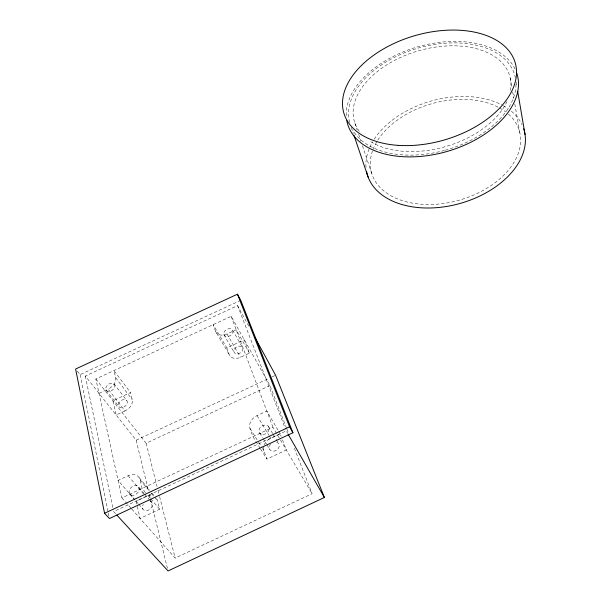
<?xml version="1.0" encoding="UTF-8"?>
<svg xmlns="http://www.w3.org/2000/svg" width="601" height="601" viewBox="0 0 601 601"><rect width="100%" height="100%" fill="white"/><g stroke="black" fill="none" stroke-linecap="round" stroke-linejoin="round"><path stroke-width="0.45" stroke-dasharray="3 2.25" d="M131.784 509.077L175.131 558.066L312.099 493.729L293.746 446.618M148.778 490.258L140.041 479.778A11.449 8.437 -41.5 0 0 128.096 475.737L118.059 480.424L134.887 499.822M260.15 448.256L252.916 436.679L249.956 428.325A11.051 8.624 -32.9 0 1 257.04 415.591L266.836 411.016L278.338 430.707M286.609 428.295L269.954 385.549L231.137 316.314L95.844 378.953L121.883 497.883L272.982 427.303L312.099 493.729M282.447 439.797L286.331 449.976L266.904 459.066L263.929 450.81A10.705 8.557 -33.6 0 1 270.69 438.294L280.179 433.854L281.155 436.401M156.651 498.672A11.088 8.354 -42.6 0 1 157.507 500.731L159.648 509.272L140.063 518.43L136.923 504.832M125.038 410.919L116.196 415.028L112.898 400.754L130.485 392.596L132.25 399.68A9.977 7.009 -37 0 1 125.038 410.919L108.105 389.11A10.27 7.032 -36.3 0 0 115.655 377.698L113.95 370.569L130.485 392.596M226.84 347.896L229.236 354.537A9.721 7.114 -30.2 0 0 240.483 357.302L249.4 353.163L244.299 339.798L226.84 347.896L213.16 324.638L215.534 331.309L230.153 356.16M248.754 326.103L237.575 305.616L85.312 376.076L136.134 440.195L268.797 378.442M272.2 376.857L274.747 375.67M95.844 378.953L146.111 443.23L269.954 385.549M77.289 371.133L80.091 374.648L240.753 300.32M98.992 393.332L108.105 389.11M215.534 331.309A10.007 7.129 -29.8 0 0 227.013 333.998L236.193 329.739L249.4 353.163M115.527 513.66L113.634 511.586L286.226 430.917L287.616 433.351M121.883 497.883L131.168 508.378M129.598 493.759L138.102 503.57M138.711 504.269L142.963 509.175M128.096 475.737L144.631 495.269M138.696 487.028A5.679 4.207 -41.8 0 1 133.85 495.194A5.679 4.207 -41.8 0 1 129.914 489.004A5.679 4.207 -41.8 0 1 138.696 487.028L144.067 493.383M144.661 494.09L148.838 499.033M149.431 499.739L151.82 502.564M145.615 492.602L142.106 488.433L140.041 479.778M147.951 495.374L150.295 498.154M150.874 498.853L159.648 509.272M139.184 477.697L149.664 490.281M151.993 493.075L155.486 497.275M151.106 493.053L154.014 496.539M154.6 497.237L157.507 500.731M106.144 390.259L118.803 406.486M114.453 384.362A5.093 3.508 -36.5 0 1 109.945 391.304A5.093 3.508 -36.5 0 1 106.512 386.285A5.093 3.508 -36.5 0 1 114.453 384.362L126.909 400.687A4.988 3.501 -37 0 1 122.559 407.553A4.988 3.501 -37 0 1 119.126 402.55A4.988 3.501 -37 0 1 126.909 400.687M115.655 377.698L132.25 399.68M260.639 449.03L266.904 459.066M249.956 428.325L258.145 441.51M258.633 442.283L262.006 447.707M262.487 448.489L263.929 450.81M259.685 432.998L262.622 437.791M263.11 438.595L266.536 444.184M267.024 444.98L269.954 449.773M257.04 415.591L268.805 435.162M269.278 435.943L270.69 438.294M268.452 426.432L272.756 433.667M273.23 434.47L275.626 438.497M276.099 439.301L278.496 443.32M278.804 431.495L280.179 433.854M223.873 334.667L234.435 352.817M227.013 333.998L240.483 357.302M232.85 330.505A4.966 3.561 -29.9 0 1 227.208 336.552A4.966 3.561 -29.9 0 1 225.037 330.738A4.966 3.561 -29.9 0 1 232.85 330.505L242.751 347.934A4.861 3.553 -30.2 0 1 237.26 353.906A4.861 3.553 -30.2 0 1 235.081 348.114A4.861 3.553 -30.2 0 1 242.751 347.934M286.947 429.167L288.645 433.531M237.575 305.616L285.55 429.182M231.137 316.314L272.982 427.303M351.239 127.277L353.313 133.399M354.838 122.927L357.182 129.936M358.647 134.316L360.991 141.325M362.456 145.705L372.124 174.613M146.111 443.23L157.079 486.63M157.995 490.251L159.363 495.675M159.596 496.576L175.131 558.066M136.134 440.195L148.545 491.04M149.431 494.676L150.318 498.304M150.543 499.213L167.386 568.223M136.712 503.923L136.089 501.204L145.81 496.666A11.088 8.354 -42.6 0 1 153.225 496.005M85.312 376.076L113.251 509.753M80.091 374.648L108.15 512.112M108.338 513.029L109.269 517.611M510.287 78.16L511.894 87.348M512.706 91.938L513.832 98.369M514.794 103.883L519.948 133.272M516.101 82.074L516.883 86.672M150.1 501.234A5.552 4.184 -42.6 0 1 151.565 507.304A5.552 4.184 -42.6 0 1 144.691 510.519A5.552 4.184 -42.6 0 1 143.241 504.442M276.565 442.096A5.356 4.282 -33.6 0 1 278.488 448.211A5.356 4.282 -33.6 0 1 271.149 450.727A5.356 4.282 -33.6 0 1 270.525 444.169M346.236 115.617A88.332 54.323 -16.3 0 1 419.137 46.435A88.332 54.323 -16.3 0 1 515.019 68.927M349.632 122.394A85.868 52.805 -16.3 0 1 420.219 47.532A85.868 52.805 -16.3 0 1 515.342 77.642M515.989 84.456A85.868 52.805 -16.3 0 1 445.333 150.182M444.552 150.393A85.868 52.805 -16.3 0 1 352.764 130.049M359.27 131.296A80.947 49.77 -16.3 0 1 420.662 50.199A80.947 49.77 -16.3 0 1 510.512 90.375M506.989 101.501A80.947 49.77 -16.3 0 1 445.101 146.727A80.947 49.77 -16.3 0 1 369.277 140.717M366.009 167.454A81.488 53.211 -15.7 0 1 369.465 148.026M369.825 147.185A81.488 53.211 -15.7 0 1 372.575 141.844M374.198 139.214A81.488 53.211 -15.7 0 1 501.91 104.942M503.285 105.686A81.488 53.211 -15.7 0 1 508.446 108.939M511.376 111.2A81.488 53.211 -15.7 0 1 522.119 124.843M508.386 114.092A76.815 50.153 -15.7 0 1 458.157 200.479A76.815 50.153 -15.7 0 1 372.455 151.091M373.033 149.491A76.815 50.153 -15.7 0 1 498.89 107.571M499.694 108.007A76.815 50.153 -15.7 0 1 505.711 111.899M262.93 434.418A5.484 4.305 -33.1 0 0 269.015 427.409A5.484 4.305 -33.1 0 0 260.293 427.364A5.484 4.305 -33.1 0 0 262.93 434.418"/><path stroke-width="0.9" d="M255.019 337.574L275.596 375.272L324.382 497.47L168.055 570.95L116.797 515.042M104.559 513.284L289.569 426.823L292.92 432.75L109.457 518.528L104.559 513.284L75.606 369.022L237.448 294.19L240.753 300.32L292.92 432.75M288.082 434.162L324.382 497.47M237.448 294.19L289.569 426.823M353.906 135.15L368.158 177.122M517.671 91.277L525.049 134.549M516.68 72.916A88.332 54.323 -16.3 0 1 446.137 151.722A88.332 54.323 -16.3 0 1 346.792 120.666M524.388 131.213A81.488 53.211 -15.7 0 1 457.256 204.22A81.488 53.211 -15.7 0 1 366.565 171.555M523.681 128.772A81.488 53.211 -15.7 0 1 524.17 130.394M398.29 145.374A89.294 54.195 -16.4 0 0 515.44 63.623A89.294 54.195 -16.4 0 0 374.769 54.466A89.294 54.195 -16.4 0 0 398.29 145.374"/></g></svg>
